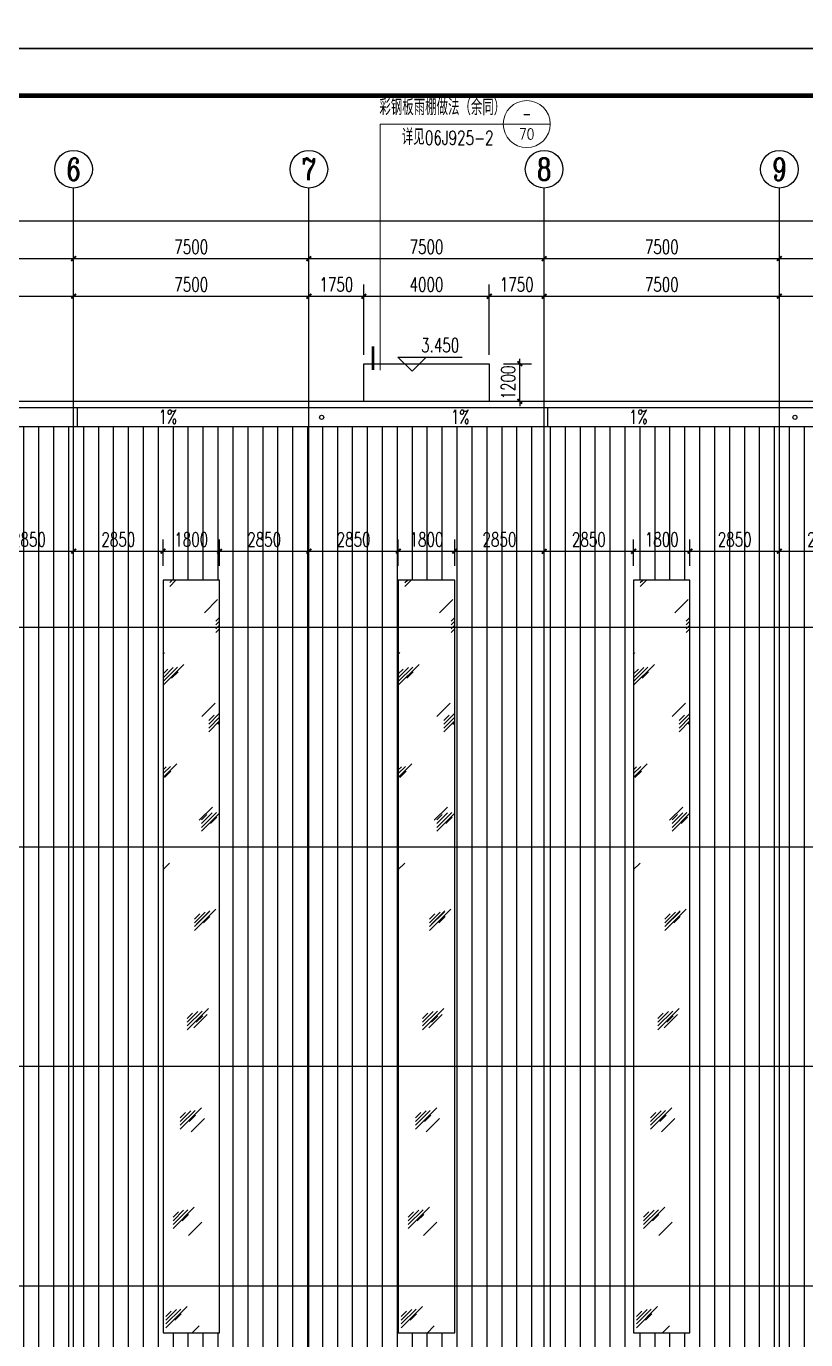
# Model space of a CAD drawing. Extents: x 962303 to 1579583, y -174742 to 224716.
# Drawn here: x 1384713 to 1409563, y 36094 to 77971 of the extents above; entities that cross this region are included whole.
import ezdxf
from ezdxf.enums import TextEntityAlignment as Align

# ---------------------------------------------------------------- set-up
doc = ezdxf.new("R2010")
doc.units = 0
doc.header["$LTSCALE"] = 1000
doc.header["$MEASUREMENT"] = 0
for name, color, linetype in [('AXIS', 3, 'Continuous'), ('AXIS_TEXT', 7, 'Continuous'), ('DIM_ELEV', 3, 'Continuous'), ('DIM_SYMB', 3, 'Continuous'), ('DOTE', 1, 'Continuous'), ('PUB_DIM', 3, 'Continuous'), ('PUB_TEXT', 7, 'Continuous'), ('PUB_TITLE', 4, 'Continuous')]:
    doc.layers.add(name, color=color, linetype=linetype)
doc.layers.add('DIM_IDEN', color=3, linetype='Continuous', lineweight=0)
doc.styles.add('_TCH_AXIS', font='COMPLEX', dxfattribs={"bigfont": 'GBCBIG'})
doc.styles.add('_TCH_DIM', font='SIMPLEX', dxfattribs={"bigfont": 'GBCBIG'})
doc.styles.add('_TCH_DIM_T3', font='SIMPLEX', dxfattribs={"width": 0.705882, "bigfont": 'GBCBIG'})
doc.styles.add('_TCH_LABEL', font='COMPLEX', dxfattribs={"bigfont": 'GBCBIG'})
doc.styles.add('COMPLEX', font='COMPLEX')
doc.dimstyles.new('_TCH_ARCH&&150', dxfattribs={"dimtxt": 446.25, "dimasz": 150, "dimexe": 375, "dimexo": 450, "dimgap": 150, "dimtad": 1, "dimdec": 0, "dimzin": 0, "dimdsep": 46, "dimtxsty": '_TCH_DIM_T3', "dimblk": 'ARCHTICK', "dimcen": 0.09, "dimclrt": 7, "dimazin": 2, "dimtfac": 1, "dimtdec": 0, "dimtix": 1, "dimtmove": 2, "dimatfit": 3, "dimfxl": 0, "dimtolj": 1, "dimtzin": 0, "dimarcsym": 0})

# ---------------------------------------------------------------- blocks, each defined once
blk = doc.blocks.new('_ArchTick')
at = {"color": 0, "linetype": 'ByBlock', "const_width": 0.4}
blk.add_lwpolyline([(-0.5, -0.5), (0.5, 0.5)], dxfattribs=at)
blk = doc.blocks.new('*D133')
at = {"layer": 'Defpoints', "color": 0}
for p in [(1386223, 61234), (1383373, 60313), (1386223, 60313)]:
    blk.add_point(p, dxfattribs=at)
at = {"layer": 'PUB_DIM', "color": 0, "lineweight": -2}
for p, q in [((1383373, 60763), (1383373, 61609)), ((1386223, 60763), (1386223, 61609)), ((1383373, 61234), (1386223, 61234))]:
    blk.add_line(p, q, dxfattribs=at)
at = {"layer": 'PUB_DIM', "color": 0, "lineweight": -2, "xscale": 150, "yscale": 150, "zscale": 150, "rotation": 180}
blk.add_blockref('_ArchTick', (1383373, 61234), dxfattribs=at)
at = {"layer": 'PUB_DIM', "color": 0, "lineweight": -2, "xscale": 150, "yscale": 150, "zscale": 150}
blk.add_blockref('_ArchTick', (1386223, 61234), dxfattribs=at)
at = {"layer": 'PUB_DIM', "color": 7, "insert": (1384798, 61607), "char_height": 446.2, "attachment_point": 5, "style": '_TCH_DIM_T3'}
blk.add_mtext('\\A1;2850', dxfattribs=at)
blk = doc.blocks.new('*D134')
at = {"layer": 'Defpoints', "color": 0}
for p in [(1389073, 61234), (1386223, 60313), (1389073, 60313)]:
    blk.add_point(p, dxfattribs=at)
at = {"layer": 'PUB_DIM', "color": 0, "lineweight": -2}
for p, q in [((1386223, 60763), (1386223, 61609)), ((1389073, 60763), (1389073, 61609)), ((1386223, 61234), (1389073, 61234))]:
    blk.add_line(p, q, dxfattribs=at)
at = {"layer": 'PUB_DIM', "color": 0, "lineweight": -2, "xscale": 150, "yscale": 150, "zscale": 150, "rotation": 180}
blk.add_blockref('_ArchTick', (1386223, 61234), dxfattribs=at)
at = {"layer": 'PUB_DIM', "color": 0, "lineweight": -2, "xscale": 150, "yscale": 150, "zscale": 150}
blk.add_blockref('_ArchTick', (1389073, 61234), dxfattribs=at)
at = {"layer": 'PUB_DIM', "color": 7, "insert": (1387648, 61607), "char_height": 446.2, "attachment_point": 5, "style": '_TCH_DIM_T3'}
blk.add_mtext('\\A1;2850', dxfattribs=at)
blk = doc.blocks.new('*D135')
at = {"layer": 'Defpoints', "color": 0}
for p in [(1390873, 61234), (1389073, 60313), (1390873, 60313)]:
    blk.add_point(p, dxfattribs=at)
at = {"layer": 'PUB_DIM', "color": 0, "lineweight": -2}
for p, q in [((1389073, 60763), (1389073, 61609)), ((1390873, 60763), (1390873, 61609)), ((1389073, 61234), (1390873, 61234))]:
    blk.add_line(p, q, dxfattribs=at)
at = {"layer": 'PUB_DIM', "color": 0, "lineweight": -2, "xscale": 150, "yscale": 150, "zscale": 150, "rotation": 180}
blk.add_blockref('_ArchTick', (1389073, 61234), dxfattribs=at)
at = {"layer": 'PUB_DIM', "color": 0, "lineweight": -2, "xscale": 150, "yscale": 150, "zscale": 150}
blk.add_blockref('_ArchTick', (1390873, 61234), dxfattribs=at)
at = {"layer": 'PUB_DIM', "color": 7, "insert": (1389973, 61607), "char_height": 446.2, "attachment_point": 5, "style": '_TCH_DIM_T3'}
blk.add_mtext('\\A1;1800', dxfattribs=at)
blk = doc.blocks.new('*D136')
at = {"layer": 'Defpoints', "color": 0}
for p in [(1393723, 61234), (1390873, 60313), (1393723, 60313)]:
    blk.add_point(p, dxfattribs=at)
at = {"layer": 'PUB_DIM', "color": 0, "lineweight": -2}
for p, q in [((1390873, 60763), (1390873, 61609)), ((1393723, 60763), (1393723, 61609)), ((1390873, 61234), (1393723, 61234))]:
    blk.add_line(p, q, dxfattribs=at)
at = {"layer": 'PUB_DIM', "color": 0, "lineweight": -2, "xscale": 150, "yscale": 150, "zscale": 150, "rotation": 180}
blk.add_blockref('_ArchTick', (1390873, 61234), dxfattribs=at)
at = {"layer": 'PUB_DIM', "color": 0, "lineweight": -2, "xscale": 150, "yscale": 150, "zscale": 150}
blk.add_blockref('_ArchTick', (1393723, 61234), dxfattribs=at)
at = {"layer": 'PUB_DIM', "color": 7, "insert": (1392298, 61607), "char_height": 446.2, "attachment_point": 5, "style": '_TCH_DIM_T3'}
blk.add_mtext('\\A1;2850', dxfattribs=at)
blk = doc.blocks.new('*D137')
at = {"layer": 'Defpoints', "color": 0}
for p in [(1396573, 61234), (1393723, 60313), (1396573, 60313)]:
    blk.add_point(p, dxfattribs=at)
at = {"layer": 'PUB_DIM', "color": 0, "lineweight": -2}
for p, q in [((1393723, 60763), (1393723, 61609)), ((1396573, 60763), (1396573, 61609)), ((1393723, 61234), (1396573, 61234))]:
    blk.add_line(p, q, dxfattribs=at)
at = {"layer": 'PUB_DIM', "color": 0, "lineweight": -2, "xscale": 150, "yscale": 150, "zscale": 150, "rotation": 180}
blk.add_blockref('_ArchTick', (1393723, 61234), dxfattribs=at)
at = {"layer": 'PUB_DIM', "color": 0, "lineweight": -2, "xscale": 150, "yscale": 150, "zscale": 150}
blk.add_blockref('_ArchTick', (1396573, 61234), dxfattribs=at)
at = {"layer": 'PUB_DIM', "color": 7, "insert": (1395148, 61607), "char_height": 446.2, "attachment_point": 5, "style": '_TCH_DIM_T3'}
blk.add_mtext('\\A1;2850', dxfattribs=at)
blk = doc.blocks.new('*D138')
at = {"layer": 'Defpoints', "color": 0}
for p in [(1398373, 61234), (1396573, 60313), (1398373, 60313)]:
    blk.add_point(p, dxfattribs=at)
at = {"layer": 'PUB_DIM', "color": 0, "lineweight": -2}
for p, q in [((1396573, 60763), (1396573, 61609)), ((1398373, 60763), (1398373, 61609)), ((1396573, 61234), (1398373, 61234))]:
    blk.add_line(p, q, dxfattribs=at)
at = {"layer": 'PUB_DIM', "color": 0, "lineweight": -2, "xscale": 150, "yscale": 150, "zscale": 150, "rotation": 180}
blk.add_blockref('_ArchTick', (1396573, 61234), dxfattribs=at)
at = {"layer": 'PUB_DIM', "color": 0, "lineweight": -2, "xscale": 150, "yscale": 150, "zscale": 150}
blk.add_blockref('_ArchTick', (1398373, 61234), dxfattribs=at)
at = {"layer": 'PUB_DIM', "color": 7, "insert": (1397473, 61607), "char_height": 446.2, "attachment_point": 5, "style": '_TCH_DIM_T3'}
blk.add_mtext('\\A1;1800', dxfattribs=at)
blk = doc.blocks.new('*D139')
at = {"layer": 'Defpoints', "color": 0}
for p in [(1401223, 61234), (1398373, 60313), (1401223, 60313)]:
    blk.add_point(p, dxfattribs=at)
at = {"layer": 'PUB_DIM', "color": 0, "lineweight": -2}
for p, q in [((1398373, 60763), (1398373, 61609)), ((1401223, 60763), (1401223, 61609)), ((1398373, 61234), (1401223, 61234))]:
    blk.add_line(p, q, dxfattribs=at)
at = {"layer": 'PUB_DIM', "color": 0, "lineweight": -2, "xscale": 150, "yscale": 150, "zscale": 150, "rotation": 180}
blk.add_blockref('_ArchTick', (1398373, 61234), dxfattribs=at)
at = {"layer": 'PUB_DIM', "color": 0, "lineweight": -2, "xscale": 150, "yscale": 150, "zscale": 150}
blk.add_blockref('_ArchTick', (1401223, 61234), dxfattribs=at)
at = {"layer": 'PUB_DIM', "color": 7, "insert": (1399798, 61607), "char_height": 446.2, "attachment_point": 5, "style": '_TCH_DIM_T3'}
blk.add_mtext('\\A1;2850', dxfattribs=at)
blk = doc.blocks.new('*D140')
at = {"layer": 'Defpoints', "color": 0}
for p in [(1404073, 61234), (1401223, 60313), (1404073, 60313)]:
    blk.add_point(p, dxfattribs=at)
at = {"layer": 'PUB_DIM', "color": 0, "lineweight": -2}
for p, q in [((1401223, 60763), (1401223, 61609)), ((1404073, 60763), (1404073, 61609)), ((1401223, 61234), (1404073, 61234))]:
    blk.add_line(p, q, dxfattribs=at)
at = {"layer": 'PUB_DIM', "color": 0, "lineweight": -2, "xscale": 150, "yscale": 150, "zscale": 150, "rotation": 180}
blk.add_blockref('_ArchTick', (1401223, 61234), dxfattribs=at)
at = {"layer": 'PUB_DIM', "color": 0, "lineweight": -2, "xscale": 150, "yscale": 150, "zscale": 150}
blk.add_blockref('_ArchTick', (1404073, 61234), dxfattribs=at)
at = {"layer": 'PUB_DIM', "color": 7, "insert": (1402648, 61607), "char_height": 446.2, "attachment_point": 5, "style": '_TCH_DIM_T3'}
blk.add_mtext('\\A1;2850', dxfattribs=at)
blk = doc.blocks.new('*D141')
at = {"layer": 'Defpoints', "color": 0}
for p in [(1405873, 61234), (1404073, 60313), (1405873, 60313)]:
    blk.add_point(p, dxfattribs=at)
at = {"layer": 'PUB_DIM', "color": 0, "lineweight": -2}
for p, q in [((1404073, 60763), (1404073, 61609)), ((1405873, 60763), (1405873, 61609)), ((1404073, 61234), (1405873, 61234))]:
    blk.add_line(p, q, dxfattribs=at)
at = {"layer": 'PUB_DIM', "color": 0, "lineweight": -2, "xscale": 150, "yscale": 150, "zscale": 150, "rotation": 180}
blk.add_blockref('_ArchTick', (1404073, 61234), dxfattribs=at)
at = {"layer": 'PUB_DIM', "color": 0, "lineweight": -2, "xscale": 150, "yscale": 150, "zscale": 150}
blk.add_blockref('_ArchTick', (1405873, 61234), dxfattribs=at)
at = {"layer": 'PUB_DIM', "color": 7, "insert": (1404973, 61607), "char_height": 446.2, "attachment_point": 5, "style": '_TCH_DIM_T3'}
blk.add_mtext('\\A1;1800', dxfattribs=at)
blk = doc.blocks.new('*D142')
at = {"layer": 'Defpoints', "color": 0}
for p in [(1408723, 61234), (1405873, 60313), (1408723, 60313)]:
    blk.add_point(p, dxfattribs=at)
at = {"layer": 'PUB_DIM', "color": 0, "lineweight": -2}
for p, q in [((1405873, 60763), (1405873, 61609)), ((1408723, 60763), (1408723, 61609)), ((1405873, 61234), (1408723, 61234))]:
    blk.add_line(p, q, dxfattribs=at)
at = {"layer": 'PUB_DIM', "color": 0, "lineweight": -2, "xscale": 150, "yscale": 150, "zscale": 150, "rotation": 180}
blk.add_blockref('_ArchTick', (1405873, 61234), dxfattribs=at)
at = {"layer": 'PUB_DIM', "color": 0, "lineweight": -2, "xscale": 150, "yscale": 150, "zscale": 150}
blk.add_blockref('_ArchTick', (1408723, 61234), dxfattribs=at)
at = {"layer": 'PUB_DIM', "color": 7, "insert": (1407298, 61607), "char_height": 446.2, "attachment_point": 5, "style": '_TCH_DIM_T3'}
blk.add_mtext('\\A1;2850', dxfattribs=at)
blk = doc.blocks.new('*D143')
at = {"layer": 'Defpoints', "color": 0}
for p in [(1411573, 61234), (1408723, 60313), (1411573, 60313)]:
    blk.add_point(p, dxfattribs=at)
at = {"layer": 'PUB_DIM', "color": 0, "lineweight": -2}
for p, q in [((1408723, 60763), (1408723, 61609)), ((1411573, 60763), (1411573, 61609)), ((1408723, 61234), (1411573, 61234))]:
    blk.add_line(p, q, dxfattribs=at)
at = {"layer": 'PUB_DIM', "color": 0, "lineweight": -2, "xscale": 150, "yscale": 150, "zscale": 150, "rotation": 180}
blk.add_blockref('_ArchTick', (1408723, 61234), dxfattribs=at)
at = {"layer": 'PUB_DIM', "color": 0, "lineweight": -2, "xscale": 150, "yscale": 150, "zscale": 150}
blk.add_blockref('_ArchTick', (1411573, 61234), dxfattribs=at)
at = {"layer": 'PUB_DIM', "color": 7, "insert": (1410148, 61607), "char_height": 446.2, "attachment_point": 5, "style": '_TCH_DIM_T3'}
blk.add_mtext('\\A1;2850', dxfattribs=at)
blk = doc.blocks.new('*D207')
at = {"layer": 'Defpoints', "color": 0}
for p in [(1399473, 67213), (1400448, 67213), (1399473, 66013)]:
    blk.add_point(p, dxfattribs=at)
at = {"layer": 'PUB_DIM', "color": 0, "lineweight": -2}
for p, q in [((1399923, 67213), (1400823, 67213)), ((1400448, 67213), (1400448, 67363)), ((1400448, 66013), (1400448, 67213)), ((1399923, 66013), (1400823, 66013)), ((1400448, 66013), (1400448, 65863))]:
    blk.add_line(p, q, dxfattribs=at)
at = {"layer": 'PUB_DIM', "color": 0, "lineweight": -2, "xscale": 150, "yscale": 150, "zscale": 150}
for p, rotation in [((1400448, 67213), 270), ((1400448, 66013), 90)]:
    blk.add_blockref('_ArchTick', p, dxfattribs=dict(at, rotation=rotation))
at = {"layer": 'PUB_DIM', "color": 7, "insert": (1400075, 66613), "char_height": 446.2, "attachment_point": 5, "rotation": 90, "style": '_TCH_DIM_T3'}
blk.add_mtext('\\A1;1200', dxfattribs=at)
blk = doc.blocks.new('*D219')
at = {"layer": 'AXIS', "color": 0, "lineweight": -2}
for p, q in [((1378723, 67490), (1378723, 69738)), ((1386223, 67490), (1386223, 69738)), ((1378723, 69363), (1386223, 69363))]:
    blk.add_line(p, q, dxfattribs=at)
at = {"layer": 'Defpoints', "color": 0}
for p in [(1386223, 69363), (1378723, 67040), (1386223, 67040)]:
    blk.add_point(p, dxfattribs=at)
at = {"layer": 'AXIS', "color": 0, "lineweight": -2, "xscale": 150, "yscale": 150, "zscale": 150, "rotation": 180}
blk.add_blockref('_ArchTick', (1378723, 69363), dxfattribs=at)
at = {"layer": 'AXIS', "color": 0, "lineweight": -2, "xscale": 150, "yscale": 150, "zscale": 150}
blk.add_blockref('_ArchTick', (1386223, 69363), dxfattribs=at)
at = {"layer": 'AXIS', "color": 7, "insert": (1382473, 69736), "char_height": 446.2, "attachment_point": 5, "style": '_TCH_DIM_T3'}
blk.add_mtext('\\A1;7500', dxfattribs=at)
blk = doc.blocks.new('*D220')
at = {"layer": 'AXIS', "color": 0, "lineweight": -2}
for p, q in [((1386223, 67490), (1386223, 69738)), ((1393723, 67490), (1393723, 69738)), ((1386223, 69363), (1393723, 69363))]:
    blk.add_line(p, q, dxfattribs=at)
at = {"layer": 'Defpoints', "color": 0}
for p in [(1393723, 69363), (1386223, 67040), (1393723, 67040)]:
    blk.add_point(p, dxfattribs=at)
at = {"layer": 'AXIS', "color": 0, "lineweight": -2, "xscale": 150, "yscale": 150, "zscale": 150, "rotation": 180}
blk.add_blockref('_ArchTick', (1386223, 69363), dxfattribs=at)
at = {"layer": 'AXIS', "color": 0, "lineweight": -2, "xscale": 150, "yscale": 150, "zscale": 150}
blk.add_blockref('_ArchTick', (1393723, 69363), dxfattribs=at)
at = {"layer": 'AXIS', "color": 7, "insert": (1389973, 69736), "char_height": 446.2, "attachment_point": 5, "style": '_TCH_DIM_T3'}
blk.add_mtext('\\A1;7500', dxfattribs=at)
blk = doc.blocks.new('*D221')
at = {"layer": 'AXIS', "color": 0, "lineweight": -2}
for p, q in [((1393723, 67490), (1393723, 69738)), ((1395473, 67490), (1395473, 69738)), ((1393723, 69363), (1395473, 69363))]:
    blk.add_line(p, q, dxfattribs=at)
at = {"layer": 'Defpoints', "color": 0}
for p in [(1395473, 69363), (1393723, 67040), (1395473, 67040)]:
    blk.add_point(p, dxfattribs=at)
at = {"layer": 'AXIS', "color": 0, "lineweight": -2, "xscale": 150, "yscale": 150, "zscale": 150, "rotation": 180}
blk.add_blockref('_ArchTick', (1393723, 69363), dxfattribs=at)
at = {"layer": 'AXIS', "color": 0, "lineweight": -2, "xscale": 150, "yscale": 150, "zscale": 150}
blk.add_blockref('_ArchTick', (1395473, 69363), dxfattribs=at)
at = {"layer": 'AXIS', "color": 7, "insert": (1394598, 69736), "char_height": 446.2, "attachment_point": 5, "style": '_TCH_DIM_T3'}
blk.add_mtext('\\A1;1750', dxfattribs=at)
blk = doc.blocks.new('*D222')
at = {"layer": 'AXIS', "color": 0, "lineweight": -2}
for p, q in [((1395473, 67490), (1395473, 69738)), ((1399473, 67490), (1399473, 69738)), ((1395473, 69363), (1399473, 69363))]:
    blk.add_line(p, q, dxfattribs=at)
at = {"layer": 'Defpoints', "color": 0}
for p in [(1399473, 69363), (1395473, 67040), (1399473, 67040)]:
    blk.add_point(p, dxfattribs=at)
at = {"layer": 'AXIS', "color": 0, "lineweight": -2, "xscale": 150, "yscale": 150, "zscale": 150, "rotation": 180}
blk.add_blockref('_ArchTick', (1395473, 69363), dxfattribs=at)
at = {"layer": 'AXIS', "color": 0, "lineweight": -2, "xscale": 150, "yscale": 150, "zscale": 150}
blk.add_blockref('_ArchTick', (1399473, 69363), dxfattribs=at)
at = {"layer": 'AXIS', "color": 7, "insert": (1397473, 69736), "char_height": 446.2, "attachment_point": 5, "style": '_TCH_DIM_T3'}
blk.add_mtext('\\A1;4000', dxfattribs=at)
blk = doc.blocks.new('*D223')
at = {"layer": 'AXIS', "color": 0, "lineweight": -2}
for p, q in [((1399473, 67490), (1399473, 69738)), ((1401223, 67490), (1401223, 69738)), ((1399473, 69363), (1401223, 69363))]:
    blk.add_line(p, q, dxfattribs=at)
at = {"layer": 'Defpoints', "color": 0}
for p in [(1401223, 69363), (1399473, 67040), (1401223, 67040)]:
    blk.add_point(p, dxfattribs=at)
at = {"layer": 'AXIS', "color": 0, "lineweight": -2, "xscale": 150, "yscale": 150, "zscale": 150, "rotation": 180}
blk.add_blockref('_ArchTick', (1399473, 69363), dxfattribs=at)
at = {"layer": 'AXIS', "color": 0, "lineweight": -2, "xscale": 150, "yscale": 150, "zscale": 150}
blk.add_blockref('_ArchTick', (1401223, 69363), dxfattribs=at)
at = {"layer": 'AXIS', "color": 7, "insert": (1400348, 69736), "char_height": 446.2, "attachment_point": 5, "style": '_TCH_DIM_T3'}
blk.add_mtext('\\A1;1750', dxfattribs=at)
blk = doc.blocks.new('*D224')
at = {"layer": 'AXIS', "color": 0, "lineweight": -2}
for p, q in [((1401223, 67490), (1401223, 69738)), ((1408723, 67490), (1408723, 69738)), ((1401223, 69363), (1408723, 69363))]:
    blk.add_line(p, q, dxfattribs=at)
at = {"layer": 'Defpoints', "color": 0}
for p in [(1408723, 69363), (1401223, 67040), (1408723, 67040)]:
    blk.add_point(p, dxfattribs=at)
at = {"layer": 'AXIS', "color": 0, "lineweight": -2, "xscale": 150, "yscale": 150, "zscale": 150, "rotation": 180}
blk.add_blockref('_ArchTick', (1401223, 69363), dxfattribs=at)
at = {"layer": 'AXIS', "color": 0, "lineweight": -2, "xscale": 150, "yscale": 150, "zscale": 150}
blk.add_blockref('_ArchTick', (1408723, 69363), dxfattribs=at)
at = {"layer": 'AXIS', "color": 7, "insert": (1404973, 69736), "char_height": 446.2, "attachment_point": 5, "style": '_TCH_DIM_T3'}
blk.add_mtext('\\A1;7500', dxfattribs=at)
blk = doc.blocks.new('*D225')
at = {"layer": 'AXIS', "color": 0, "lineweight": -2}
for p, q in [((1408723, 67490), (1408723, 69738)), ((1416223, 67490), (1416223, 69738)), ((1408723, 69363), (1416223, 69363))]:
    blk.add_line(p, q, dxfattribs=at)
at = {"layer": 'Defpoints', "color": 0}
for p in [(1416223, 69363), (1408723, 67040), (1416223, 67040)]:
    blk.add_point(p, dxfattribs=at)
at = {"layer": 'AXIS', "color": 0, "lineweight": -2, "xscale": 150, "yscale": 150, "zscale": 150, "rotation": 180}
blk.add_blockref('_ArchTick', (1408723, 69363), dxfattribs=at)
at = {"layer": 'AXIS', "color": 0, "lineweight": -2, "xscale": 150, "yscale": 150, "zscale": 150}
blk.add_blockref('_ArchTick', (1416223, 69363), dxfattribs=at)
at = {"layer": 'AXIS', "color": 7, "insert": (1412473, 69736), "char_height": 446.2, "attachment_point": 5, "style": '_TCH_DIM_T3'}
blk.add_mtext('\\A1;7500', dxfattribs=at)
blk = doc.blocks.new('*D837')
at = {"layer": 'AXIS', "color": 0, "lineweight": -2}
for p, q in [((1378723, 67263), (1378723, 70938)), ((1386223, 67263), (1386223, 70938)), ((1378723, 70563), (1386223, 70563))]:
    blk.add_line(p, q, dxfattribs=at)
at = {"layer": 'Defpoints', "color": 0}
for p in [(1386223, 70563), (1378723, 66813), (1386223, 66813)]:
    blk.add_point(p, dxfattribs=at)
at = {"layer": 'AXIS', "color": 0, "lineweight": -2, "xscale": 150, "yscale": 150, "zscale": 150, "rotation": 180}
blk.add_blockref('_ArchTick', (1378723, 70563), dxfattribs=at)
at = {"layer": 'AXIS', "color": 0, "lineweight": -2, "xscale": 150, "yscale": 150, "zscale": 150}
blk.add_blockref('_ArchTick', (1386223, 70563), dxfattribs=at)
at = {"layer": 'AXIS', "color": 7, "insert": (1382473, 70936), "char_height": 446.2, "attachment_point": 5, "style": '_TCH_DIM_T3'}
blk.add_mtext('\\A1;7500', dxfattribs=at)
blk = doc.blocks.new('*D838')
at = {"layer": 'AXIS', "color": 0, "lineweight": -2}
for p, q in [((1386223, 67263), (1386223, 70938)), ((1393723, 67263), (1393723, 70938)), ((1386223, 70563), (1393723, 70563))]:
    blk.add_line(p, q, dxfattribs=at)
at = {"layer": 'Defpoints', "color": 0}
for p in [(1393723, 70563), (1386223, 66813), (1393723, 66813)]:
    blk.add_point(p, dxfattribs=at)
at = {"layer": 'AXIS', "color": 0, "lineweight": -2, "xscale": 150, "yscale": 150, "zscale": 150, "rotation": 180}
blk.add_blockref('_ArchTick', (1386223, 70563), dxfattribs=at)
at = {"layer": 'AXIS', "color": 0, "lineweight": -2, "xscale": 150, "yscale": 150, "zscale": 150}
blk.add_blockref('_ArchTick', (1393723, 70563), dxfattribs=at)
at = {"layer": 'AXIS', "color": 7, "insert": (1389973, 70936), "char_height": 446.2, "attachment_point": 5, "style": '_TCH_DIM_T3'}
blk.add_mtext('\\A1;7500', dxfattribs=at)
blk = doc.blocks.new('*D839')
at = {"layer": 'AXIS', "color": 0, "lineweight": -2}
for p, q in [((1393723, 67263), (1393723, 70938)), ((1401223, 67263), (1401223, 70938)), ((1393723, 70563), (1401223, 70563))]:
    blk.add_line(p, q, dxfattribs=at)
at = {"layer": 'Defpoints', "color": 0}
for p in [(1401223, 70563), (1393723, 66813), (1401223, 66813)]:
    blk.add_point(p, dxfattribs=at)
at = {"layer": 'AXIS', "color": 0, "lineweight": -2, "xscale": 150, "yscale": 150, "zscale": 150, "rotation": 180}
blk.add_blockref('_ArchTick', (1393723, 70563), dxfattribs=at)
at = {"layer": 'AXIS', "color": 0, "lineweight": -2, "xscale": 150, "yscale": 150, "zscale": 150}
blk.add_blockref('_ArchTick', (1401223, 70563), dxfattribs=at)
at = {"layer": 'AXIS', "color": 7, "insert": (1397473, 70936), "char_height": 446.2, "attachment_point": 5, "style": '_TCH_DIM_T3'}
blk.add_mtext('\\A1;7500', dxfattribs=at)
blk = doc.blocks.new('*D840')
at = {"layer": 'AXIS', "color": 0, "lineweight": -2}
for p, q in [((1401223, 67263), (1401223, 70938)), ((1408723, 67263), (1408723, 70938)), ((1401223, 70563), (1408723, 70563))]:
    blk.add_line(p, q, dxfattribs=at)
at = {"layer": 'Defpoints', "color": 0}
for p in [(1408723, 70563), (1401223, 66813), (1408723, 66813)]:
    blk.add_point(p, dxfattribs=at)
at = {"layer": 'AXIS', "color": 0, "lineweight": -2, "xscale": 150, "yscale": 150, "zscale": 150, "rotation": 180}
blk.add_blockref('_ArchTick', (1401223, 70563), dxfattribs=at)
at = {"layer": 'AXIS', "color": 0, "lineweight": -2, "xscale": 150, "yscale": 150, "zscale": 150}
blk.add_blockref('_ArchTick', (1408723, 70563), dxfattribs=at)
at = {"layer": 'AXIS', "color": 7, "insert": (1404973, 70936), "char_height": 446.2, "attachment_point": 5, "style": '_TCH_DIM_T3'}
blk.add_mtext('\\A1;7500', dxfattribs=at)
blk = doc.blocks.new('*D841')
at = {"layer": 'AXIS', "color": 0, "lineweight": -2}
for p, q in [((1408723, 67263), (1408723, 70938)), ((1416223, 67263), (1416223, 70938)), ((1408723, 70563), (1416223, 70563))]:
    blk.add_line(p, q, dxfattribs=at)
at = {"layer": 'Defpoints', "color": 0}
for p in [(1416223, 70563), (1408723, 66813), (1416223, 66813)]:
    blk.add_point(p, dxfattribs=at)
at = {"layer": 'AXIS', "color": 0, "lineweight": -2, "xscale": 150, "yscale": 150, "zscale": 150, "rotation": 180}
blk.add_blockref('_ArchTick', (1408723, 70563), dxfattribs=at)
at = {"layer": 'AXIS', "color": 0, "lineweight": -2, "xscale": 150, "yscale": 150, "zscale": 150}
blk.add_blockref('_ArchTick', (1416223, 70563), dxfattribs=at)
at = {"layer": 'AXIS', "color": 7, "insert": (1412473, 70936), "char_height": 446.2, "attachment_point": 5, "style": '_TCH_DIM_T3'}
blk.add_mtext('\\A1;7500', dxfattribs=at)
blk = doc.blocks.new('*D861')
at = {"layer": 'AXIS', "color": 0, "lineweight": -2}
for p, q in [((1348723, 67263), (1348723, 72138)), ((1558723, 67263), (1558723, 72138)), ((1348723, 71763), (1558723, 71763))]:
    blk.add_line(p, q, dxfattribs=at)
at = {"layer": 'Defpoints', "color": 0}
for p in [(1558723, 71763), (1348723, 66813), (1558723, 66813)]:
    blk.add_point(p, dxfattribs=at)
at = {"layer": 'AXIS', "color": 0, "lineweight": -2, "xscale": 150, "yscale": 150, "zscale": 150, "rotation": 180}
blk.add_blockref('_ArchTick', (1348723, 71763), dxfattribs=at)
at = {"layer": 'AXIS', "color": 0, "lineweight": -2, "xscale": 150, "yscale": 150, "zscale": 150}
blk.add_blockref('_ArchTick', (1558723, 71763), dxfattribs=at)
at = {"layer": 'AXIS', "color": 7, "insert": (1453723, 72136), "char_height": 446.2, "attachment_point": 5, "style": '_TCH_DIM_T3'}
blk.add_mtext('\\A1;210000', dxfattribs=at)
blk = doc.blocks.new('_AXISO')
blk.add_circle((0, 0), 0.5)
at = {"layer": 'AXIS_TEXT', "style": 'COMPLEX', "width": 1.041667}
blk.add_attdef('A', text='', height=0.56, dxfattribs=at).set_placement((-0.25, -0.28), (0.25, -0.28), align=Align.FIT)

msp = doc.modelspace()

# ---------------------------------------------------------------- hatches: boundary and pattern name
h = msp.add_hatch()
h.set_pattern_fill('LINE', color=251, scale=500, angle=90, style=0)
h.set_pattern_definition([(90, (770277.7, 33526), (-476.25, 3e-14), [])])
h.paths.add_polyline_path([(1383373.2, 60313.1), (1383373.2, 58813.1), (1386223.2, 58813.1), (1386223.2, 65213.1), (1378723.2, 65213.1), (1378723.2, 58813.1), (1381573.2, 58813.1), (1381573.2, 60313.1)])
h.paths.add_polyline_path([(1390873.2, 60313.1), (1390873.2, 58813.1), (1393723.2, 58813.1), (1393723.2, 65213.1), (1386223.2, 65213.1), (1386223.2, 58813.1), (1389073.2, 58813.1), (1389073.2, 60313.1)])
h.paths.add_polyline_path([(1396573.2, 60313.1), (1398373.2, 60313.1), (1398373.2, 58813.1), (1401223.2, 58813.1), (1401223.2, 65213.1), (1393723.2, 65213.1), (1393723.2, 58813.1), (1396573.2, 58813.1)])
h.paths.add_polyline_path([(1398373.2, 51813.1), (1401223.2, 51813.1), (1401223.2, 58813.1), (1398373.2, 58813.1)])
h.paths.add_polyline_path([(1396573.2, 58813.1), (1393723.2, 58813.1), (1393723.2, 51813.1), (1396573.2, 51813.1)])
h.paths.add_polyline_path([(1393723.2, 58813.1), (1390873.2, 58813.1), (1390873.2, 51813.1), (1393723.2, 51813.1)])
h.paths.add_polyline_path([(1389073.2, 58813.1), (1386223.2, 58813.1), (1386223.2, 51813.1), (1389073.2, 51813.1)])
h.paths.add_polyline_path([(1386223.2, 58813.1), (1383373.2, 58813.1), (1383373.2, 51813.1), (1386223.2, 51813.1)])
h.paths.add_polyline_path([(1378723.2, 51813.1), (1381573.2, 51813.1), (1381573.2, 58813.1), (1378723.2, 58813.1)])
h.paths.add_polyline_path([(1381573.2, 51813.1), (1378723.2, 51813.1), (1378723.2, 44813.1), (1381573.2, 44813.1)])
h.paths.add_polyline_path([(1383373.2, 44813.1), (1386223.2, 44813.1), (1386223.2, 51813.1), (1383373.2, 51813.1)])
h.paths.add_polyline_path([(1389073.2, 51813.1), (1386223.2, 51813.1), (1386223.2, 44813.1), (1389073.2, 44813.1)])
h.paths.add_polyline_path([(1390873.2, 44813.1), (1393723.2, 44813.1), (1393723.2, 51813.1), (1390873.2, 51813.1)])
h.paths.add_polyline_path([(1393723.2, 44813.1), (1396573.2, 44813.1), (1396573.2, 51813.1), (1393723.2, 51813.1)])
h.paths.add_polyline_path([(1401223.2, 51813.1), (1398373.2, 51813.1), (1398373.2, 44813.1), (1401223.2, 44813.1)])
h.paths.add_polyline_path([(1401223.2, 44813.1), (1398373.2, 44813.1), (1398373.2, 37813.1), (1401223.2, 37813.1)])
h.paths.add_polyline_path([(1396573.2, 44813.1), (1393723.2, 44813.1), (1393723.2, 37813.1), (1396573.2, 37813.1)])
h.paths.add_polyline_path([(1393723.2, 44813.1), (1390873.2, 44813.1), (1390873.2, 37813.1), (1393723.2, 37813.1)])
h.paths.add_polyline_path([(1386223.2, 37813.1), (1389073.2, 37813.1), (1389073.2, 44813.1), (1386223.2, 44813.1)])
h.paths.add_polyline_path([(1383373.2, 37813.1), (1386223.2, 37813.1), (1386223.2, 44813.1), (1383373.2, 44813.1)])
h.paths.add_polyline_path([(1378723.2, 37813.1), (1381573.2, 37813.1), (1381573.2, 44813.1), (1378723.2, 44813.1)])
h.paths.add_polyline_path([(1386223.2, 31413.1), (1386223.2, 37813.1), (1383373.2, 37813.1), (1383373.2, 36313.1), (1381573.2, 36313.1), (1381573.2, 37813.1), (1378723.2, 37813.1), (1378723.2, 31413.1)])
h.paths.add_polyline_path([(1393723.2, 31413.1), (1393723.2, 37813.1), (1390873.2, 37813.1), (1390873.2, 36313.1), (1389073.2, 36313.1), (1389073.2, 37813.1), (1386223.2, 37813.1), (1386223.2, 31413.1)])
h.paths.add_polyline_path([(1401223.2, 31413.1), (1401223.2, 37813.1), (1398373.2, 37813.1), (1398373.2, 36313.1), (1396573.2, 36313.1), (1396573.2, 37813.1), (1393723.2, 37813.1), (1393723.2, 31413.1)])
h = msp.add_hatch()
h.set_pattern_fill('LINE', color=251, scale=500, angle=90, style=0)
h.set_pattern_definition([(90, (792777.7, 33526), (-476.25, 3e-14), [])])
h.paths.add_polyline_path([(1405873.2, 60313.1), (1405873.2, 58813.1), (1408723.2, 58813.1), (1408723.2, 65213.1), (1401223.2, 65213.1), (1401223.2, 58813.1), (1404073.2, 58813.1), (1404073.2, 60313.1)])
h.paths.add_polyline_path([(1413373.2, 60313.1), (1413373.2, 58813.1), (1416223.2, 58813.1), (1416223.2, 65213.1), (1408723.2, 65213.1), (1408723.2, 58813.1), (1411573.2, 58813.1), (1411573.2, 60313.1)])
h.paths.add_polyline_path([(1419073.2, 60313.1), (1420873.2, 60313.1), (1420873.2, 58813.1), (1423723.2, 58813.1), (1423723.2, 65213.1), (1416223.2, 65213.1), (1416223.2, 58813.1), (1419073.2, 58813.1)])
h.paths.add_polyline_path([(1420873.2, 51813.1), (1423723.2, 51813.1), (1423723.2, 58813.1), (1420873.2, 58813.1)])
h.paths.add_polyline_path([(1419073.2, 58813.1), (1416223.2, 58813.1), (1416223.2, 51813.1), (1419073.2, 51813.1)])
h.paths.add_polyline_path([(1416223.2, 58813.1), (1413373.2, 58813.1), (1413373.2, 51813.1), (1416223.2, 51813.1)])
h.paths.add_polyline_path([(1411573.2, 58813.1), (1408723.2, 58813.1), (1408723.2, 51813.1), (1411573.2, 51813.1)])
h.paths.add_polyline_path([(1408723.2, 58813.1), (1405873.2, 58813.1), (1405873.2, 51813.1), (1408723.2, 51813.1)])
h.paths.add_polyline_path([(1401223.2, 51813.1), (1404073.2, 51813.1), (1404073.2, 58813.1), (1401223.2, 58813.1)])
h.paths.add_polyline_path([(1404073.2, 51813.1), (1401223.2, 51813.1), (1401223.2, 44813.1), (1404073.2, 44813.1)])
h.paths.add_polyline_path([(1405873.2, 44813.1), (1408723.2, 44813.1), (1408723.2, 51813.1), (1405873.2, 51813.1)])
h.paths.add_polyline_path([(1411573.2, 51813.1), (1408723.2, 51813.1), (1408723.2, 44813.1), (1411573.2, 44813.1)])
h.paths.add_polyline_path([(1413373.2, 44813.1), (1416223.2, 44813.1), (1416223.2, 51813.1), (1413373.2, 51813.1)])
h.paths.add_polyline_path([(1416223.2, 44813.1), (1419073.2, 44813.1), (1419073.2, 51813.1), (1416223.2, 51813.1)])
h.paths.add_polyline_path([(1423723.2, 51813.1), (1420873.2, 51813.1), (1420873.2, 44813.1), (1423723.2, 44813.1)])
h.paths.add_polyline_path([(1423723.2, 44813.1), (1420873.2, 44813.1), (1420873.2, 37813.1), (1423723.2, 37813.1)])
h.paths.add_polyline_path([(1419073.2, 44813.1), (1416223.2, 44813.1), (1416223.2, 37813.1), (1419073.2, 37813.1)])
h.paths.add_polyline_path([(1416223.2, 44813.1), (1413373.2, 44813.1), (1413373.2, 37813.1), (1416223.2, 37813.1)])
h.paths.add_polyline_path([(1408723.2, 37813.1), (1411573.2, 37813.1), (1411573.2, 44813.1), (1408723.2, 44813.1)])
h.paths.add_polyline_path([(1405873.2, 37813.1), (1408723.2, 37813.1), (1408723.2, 44813.1), (1405873.2, 44813.1)])
h.paths.add_polyline_path([(1401223.2, 37813.1), (1404073.2, 37813.1), (1404073.2, 44813.1), (1401223.2, 44813.1)])
h.paths.add_polyline_path([(1408723.2, 31413.1), (1408723.2, 37813.1), (1405873.2, 37813.1), (1405873.2, 36313.1), (1404073.2, 36313.1), (1404073.2, 37813.1), (1401223.2, 37813.1), (1401223.2, 31413.1)])
h.paths.add_polyline_path([(1416223.2, 31413.1), (1416223.2, 37813.1), (1413373.2, 37813.1), (1413373.2, 36313.1), (1411573.2, 36313.1), (1411573.2, 37813.1), (1408723.2, 37813.1), (1408723.2, 31413.1)])
h.paths.add_polyline_path([(1423723.2, 31413.1), (1423723.2, 37813.1), (1420873.2, 37813.1), (1420873.2, 36313.1), (1419073.2, 36313.1), (1419073.2, 37813.1), (1416223.2, 37813.1), (1416223.2, 31413.1)])
h = msp.add_hatch()
h.set_pattern_fill('玻璃1', color=4, scale=300, style=0)
h.set_pattern_definition([(45, (777777.7, 33646), (-1469.651, 1469.651), [672, -1728]), (45, (778065.7, 33766), (-1469.651, 1469.651), [288, -2112]), (45, (777777.7, 33766), (-1469.651, 1469.651), [480, -1920]), (45, (777921.7, 33646), (1612.2035, -1612.2035), [600, -1800]), (45, (777777.7, 33526), (-1469.651, 1469.651), [960, -1440]), (45, (777777.7, 33886), (-1469.651, 1469.651), [240, -2160])])
h.paths.add_polyline_path([(1390873.2, 60313.1), (1389073.2, 60313.1), (1389073.2, 58813.1), (1390873.2, 58813.1)])
h.paths.add_polyline_path([(1390873.2, 58813.1), (1389073.2, 58813.1), (1389073.2, 51813.1), (1390873.2, 51813.1)])
h.paths.add_polyline_path([(1390873.2, 51813.1), (1389073.2, 51813.1), (1389073.2, 44813.1), (1390873.2, 44813.1)])
h.paths.add_polyline_path([(1390873.2, 44813.1), (1389073.2, 44813.1), (1389073.2, 37813.1), (1390873.2, 37813.1)])
h.paths.add_polyline_path([(1390873.2, 37813.1), (1389073.2, 37813.1), (1389073.2, 36313.1), (1390873.2, 36313.1)])
h = msp.add_hatch()
h.set_pattern_fill('玻璃1', color=4, scale=300, style=0)
h.set_pattern_definition([(45, (785277.7, 33646), (-1469.651, 1469.651), [672, -1728]), (45, (785565.7, 33766), (-1469.651, 1469.651), [288, -2112]), (45, (785277.7, 33766), (-1469.651, 1469.651), [480, -1920]), (45, (785421.7, 33646), (1612.2035, -1612.2035), [600, -1800]), (45, (785277.7, 33526), (-1469.651, 1469.651), [960, -1440]), (45, (785277.7, 33886), (-1469.651, 1469.651), [240, -2160])])
h.paths.add_polyline_path([(1398373.2, 60313.1), (1396573.2, 60313.1), (1396573.2, 58813.1), (1398373.2, 58813.1)])
h.paths.add_polyline_path([(1398373.2, 58813.1), (1396573.2, 58813.1), (1396573.2, 51813.1), (1398373.2, 51813.1)])
h.paths.add_polyline_path([(1398373.2, 51813.1), (1396573.2, 51813.1), (1396573.2, 44813.1), (1398373.2, 44813.1)])
h.paths.add_polyline_path([(1398373.2, 44813.1), (1396573.2, 44813.1), (1396573.2, 37813.1), (1398373.2, 37813.1)])
h.paths.add_polyline_path([(1398373.2, 37813.1), (1396573.2, 37813.1), (1396573.2, 36313.1), (1398373.2, 36313.1)])
h = msp.add_hatch()
h.set_pattern_fill('玻璃1', color=4, scale=300, style=0)
h.set_pattern_definition([(45, (792777.7, 33646), (-1469.651, 1469.651), [672, -1728]), (45, (793065.7, 33766), (-1469.651, 1469.651), [288, -2112]), (45, (792777.7, 33766), (-1469.651, 1469.651), [480, -1920]), (45, (792921.7, 33646), (1612.2035, -1612.2035), [600, -1800]), (45, (792777.7, 33526), (-1469.651, 1469.651), [960, -1440]), (45, (792777.7, 33886), (-1469.651, 1469.651), [240, -2160])])
h.paths.add_polyline_path([(1405873.2, 60313.1), (1404073.2, 60313.1), (1404073.2, 58813.1), (1405873.2, 58813.1)])
h.paths.add_polyline_path([(1405873.2, 58813.1), (1404073.2, 58813.1), (1404073.2, 51813.1), (1405873.2, 51813.1)])
h.paths.add_polyline_path([(1405873.2, 51813.1), (1404073.2, 51813.1), (1404073.2, 44813.1), (1405873.2, 44813.1)])
h.paths.add_polyline_path([(1405873.2, 44813.1), (1404073.2, 44813.1), (1404073.2, 37813.1), (1405873.2, 37813.1)])
h.paths.add_polyline_path([(1405873.2, 37813.1), (1404073.2, 37813.1), (1404073.2, 36313.1), (1405873.2, 36313.1)])

# ---------------------------------------------------------------- linework, layer by layer
for p, q in [((1348523.2, 66013.1), (1558923.2, 66013.1)), ((1348723.2, 65813.1), (1558923.2, 65813.1)), ((1386343.8, 65213.1), (1386343.8, 65813.1)), ((1401343.8, 65213.1), (1401343.8, 65813.1)), ((1348723.2, 65213.1), (1558723.2, 65213.1))]:
    msp.add_line(p, q)
msp.add_lwpolyline([(1395473.2, 66013.1), (1395473.2, 67213.1), (1399473.2, 67213.1), (1399473.2, 66013.1)])
for points in [[(1389073.2, 36313.1), (1390873.2, 36313.1), (1390873.2, 60313.1), (1389073.2, 60313.1)], [(1396573.2, 36313.1), (1398373.2, 36313.1), (1398373.2, 60313.1), (1396573.2, 60313.1)], [(1404073.2, 36313.1), (1405873.2, 36313.1), (1405873.2, 60313.1), (1404073.2, 60313.1)]]:
    msp.add_lwpolyline(points, close=True)
for centre in [(1394129.4, 65503.5), (1409218.4, 65503.5)]:
    msp.add_circle(centre, 65.2)
at = {"layer": 'AXIS'}
for p, q in [((1386223.2, 66813.1), (1386223.2, 72813.1)), ((1393723.2, 66813.1), (1393723.2, 72813.1)), ((1401223.2, 66813.1), (1401223.2, 72813.1)), ((1408723.2, 66813.1), (1408723.2, 72813.1))]:
    msp.add_line(p, q, dxfattribs=at)
at = {"layer": 'DIM_ELEV'}
for p, q in [((1397010.7, 66970.8), (1396560.7, 67420.8)), ((1396560.7, 67420.8), (1398606.7, 67420.8)), ((1397010.7, 66970.8), (1397460.7, 67420.8))]:
    msp.add_line(p, q, dxfattribs=at)
at = {"layer": 'DIM_IDEN'}
for p, q in [((1395992.6, 74853.2), (1399919.7, 74853.2)), ((1395992.6, 67011.2), (1395992.6, 74853.2)), ((1401419.7, 74853.2), (1399919.7, 74853.2))]:
    msp.add_line(p, q, dxfattribs=at)
at = {"layer": 'DIM_IDEN', "const_width": 75}
msp.add_lwpolyline([(1395767.6, 67011.2), (1395767.6, 67761.2)], dxfattribs=at)
at = {"layer": 'DIM_IDEN'}
msp.add_circle((1400669.7, 74853.2), 750, dxfattribs=at)
at = {"layer": 'DIM_SYMB'}
for points in [[(1389595.8, 65522.5, 0, 0, 0), (1390805.5, 65522.5, 120, 0, 0), (1391255.5, 65522.5, 0, 0, 0)], [(1398091.9, 65522.5, 0, 0, 0), (1396882.2, 65522.5, 120, 0, 0), (1396432.2, 65522.5, 0, 0, 0)], [(1404595.8, 65522.5, 0, 0, 0), (1405805.5, 65522.5, 120, 0, 0), (1406255.5, 65522.5, 0, 0, 0)]]:
    msp.add_lwpolyline(points, format="xyseb", dxfattribs=at)
at = {"layer": 'DOTE'}
for p, q in [((1386223.2, 29813.1), (1386223.2, 66813.1)), ((1393723.2, 29813.1), (1393723.2, 66813.1)), ((1401223.2, 29813.1), (1401223.2, 66813.1)), ((1408723.2, 29813.1), (1408723.2, 66813.1)), ((1347723.2, 65813.1), (1559723.2, 65813.1)), ((1347723.2, 58813.1), (1559723.2, 58813.1)), ((1347723.2, 51813.1), (1559723.2, 51813.1)), ((1347723.2, 44813.1), (1559723.2, 44813.1)), ((1347723.2, 37813.1), (1559723.2, 37813.1))]:
    msp.add_line(p, q, dxfattribs=at)
at = {"layer": 'PUB_TITLE'}
for points in [[(1334333.3, 77258.1), (1579583.3, 77258.1), (1579583.3, 140258.1), (1334333.3, 140258.1)], [(1334333.3, 14258.1), (1579583.3, 14258.1), (1579583.3, 77258.1), (1334333.3, 77258.1)]]:
    msp.add_lwpolyline(points, close=True, dxfattribs=at)
at = {"layer": 'PUB_TITLE', "const_width": 150}
msp.add_lwpolyline([(1338083.3, 15758.1), (1578083.3, 15758.1), (1578083.3, 75758.1), (1338083.3, 75758.1)], close=True, dxfattribs=at)

# ---------------------------------------------------------------- block references
at = {"layer": 'AXIS'}
ref = msp.add_blockref('_AXISO', (1386223.2, 73413.1), dxfattribs=dict(at, xscale=1200, yscale=1200, zscale=1200))
ref.add_attrib('A', '6', dxfattribs={"layer": 'AXIS_TEXT', "height": 714.2, "style": '_TCH_AXIS', "width": 0.928571}).set_placement((1386002.1, 73056), (1386444.3, 73056), align=Align.FIT)
ref = msp.add_blockref('_AXISO', (1393723.2, 73413.1), dxfattribs=dict(at, xscale=1200, yscale=1200, zscale=1200))
ref.add_attrib('A', '7', dxfattribs={"layer": 'AXIS_TEXT', "height": 698.9, "style": '_TCH_AXIS'}).set_placement((1393490.2, 73063.6), (1393956.2, 73063.6), align=Align.FIT)
ref = msp.add_blockref('_AXISO', (1401223.2, 73413.1), dxfattribs=dict(at, xscale=1200, yscale=1200, zscale=1200))
ref.add_attrib('A', '8', dxfattribs={"layer": 'AXIS_TEXT', "height": 698.9, "style": '_TCH_AXIS'}).set_placement((1400990.2, 73063.6), (1401456.2, 73063.6), align=Align.FIT)
ref = msp.add_blockref('_AXISO', (1408723.2, 73413.1), dxfattribs=dict(at, xscale=1200, yscale=1200, zscale=1200))
ref.add_attrib('A', '9', dxfattribs={"layer": 'AXIS_TEXT', "height": 714.2, "style": '_TCH_AXIS', "width": 0.928571}).set_placement((1408502.1, 73056), (1408944.3, 73056), align=Align.FIT)

# ---------------------------------------------------------------- texts
at = {"layer": 'PUB_TEXT', "style": '_TCH_DIM'}
for s, height, p in [('彩钢板雨棚做法（余同）', 506.383, (1395971.5, 75137.3)), ('详见', 506.38, (1396684.9, 74189.3))]:
    msp.add_text(s, height=height, dxfattribs=at).set_placement(p)
at = {"layer": 'PUB_TEXT', "style": '_TCH_LABEL'}
for s, height, width, p, p2 in [('-', 388, 1.148619, (1400527, 74992.5), (1400812.4, 74992.5)), ('70', 343.55, 1.086505, (1400425.4, 74363.4), (1400914, 74363.4))]:
    msp.add_text(s, height=height, dxfattribs=dict(at, width=width)).set_placement(p, p2, align=Align.FIT)
at = {"layer": 'PUB_TEXT', "style": '_TCH_DIM', "width": 0.705882}
for s, p in [('06J925-2', (1397422.2, 74189.3)), ('3.450', (1397301.7, 67578.3)), ('1%%%', (1388928.3, 65299.4)), ('1%%%', (1398249.4, 65299.4)), ('1%%%', (1403928.3, 65299.4))]:
    msp.add_text(s, height=446.25, dxfattribs=at).set_placement(p)

# ---------------------------------------------------------------- dimensions: what is measured, and where the dimension line sits
at = {"layer": 'AXIS'}
for p1, p2, distance, picture, middle in [((1348723.2, 66813.1), (1558723.2, 66813.1), 4950, '*D861', (1453723.2, 72136.2)), ((1378723.2, 66813.1), (1386223.2, 66813.1), 3750, '*D837', (1382473.2, 70936.2)), ((1386223.2, 66813.1), (1393723.2, 66813.1), 3750, '*D838', (1389973.2, 70936.2)), ((1393723.2, 66813.1), (1401223.2, 66813.1), 3750, '*D839', (1397473.2, 70936.2)), ((1401223.2, 66813.1), (1408723.2, 66813.1), 3750, '*D840', (1404973.2, 70936.2)), ((1408723.2, 66813.1), (1416223.2, 66813.1), 3750, '*D841', (1412473.2, 70936.2)), ((1378723.2, 67039.6), (1386223.2, 67039.6), 2323.5, '*D219', (1382473.2, 69736.2)), ((1386223.2, 67039.6), (1393723.2, 67039.6), 2323.5, '*D220', (1389973.2, 69736.2)), ((1393723.2, 67039.6), (1395473.2, 67039.6), 2323.5, '*D221', (1394598.2, 69736.2)), ((1395473.2, 67039.6), (1399473.2, 67039.6), 2323.5, '*D222', (1397473.2, 69736.2)), ((1399473.2, 67039.6), (1401223.2, 67039.6), 2323.5, '*D223', (1400348.2, 69736.2)), ((1401223.2, 67039.6), (1408723.2, 67039.6), 2323.5, '*D224', (1404973.2, 69736.2)), ((1408723.2, 67039.6), (1416223.2, 67039.6), 2323.5, '*D225', (1412473.2, 69736.2))]:
    dim = msp.add_aligned_dim(p1=p1, p2=p2, distance=distance, dimstyle='_TCH_ARCH&&150', dxfattribs=at)
    dim.commit()
    dim.dimension.update_dxf_attribs({"geometry": picture, "text_midpoint": middle})
at = {"layer": 'PUB_DIM'}
for p1, p2, distance, picture, middle in [((1399473.2, 66013.1), (1399473.2, 67213.1), -975.2, '*D207', (1400075.3, 66613.1)), ((1383373.2, 60313.1), (1386223.2, 60313.1), 921, '*D133', (1384798.2, 61607.2)), ((1386223.2, 60313.1), (1389073.2, 60313.1), 921, '*D134', (1387648.2, 61607.2)), ((1389073.2, 60313.1), (1390873.2, 60313.1), 921, '*D135', (1389973.2, 61607.2)), ((1390873.2, 60313.1), (1393723.2, 60313.1), 921, '*D136', (1392298.2, 61607.2)), ((1393723.2, 60313.1), (1396573.2, 60313.1), 921, '*D137', (1395148.2, 61607.2)), ((1396573.2, 60313.1), (1398373.2, 60313.1), 921, '*D138', (1397473.2, 61607.2)), ((1398373.2, 60313.1), (1401223.2, 60313.1), 921, '*D139', (1399798.2, 61607.2)), ((1401223.2, 60313.1), (1404073.2, 60313.1), 921, '*D140', (1402648.2, 61607.2)), ((1404073.2, 60313.1), (1405873.2, 60313.1), 921, '*D141', (1404973.2, 61607.2)), ((1405873.2, 60313.1), (1408723.2, 60313.1), 921, '*D142', (1407298.2, 61607.2)), ((1408723.2, 60313.1), (1411573.2, 60313.1), 921, '*D143', (1410148.2, 61607.2))]:
    dim = msp.add_aligned_dim(p1=p1, p2=p2, distance=distance, dimstyle='_TCH_ARCH&&150', dxfattribs=at)
    dim.commit()
    dim.dimension.update_dxf_attribs({"geometry": picture, "text_midpoint": middle})

doc.saveas('drawing.dxf')
